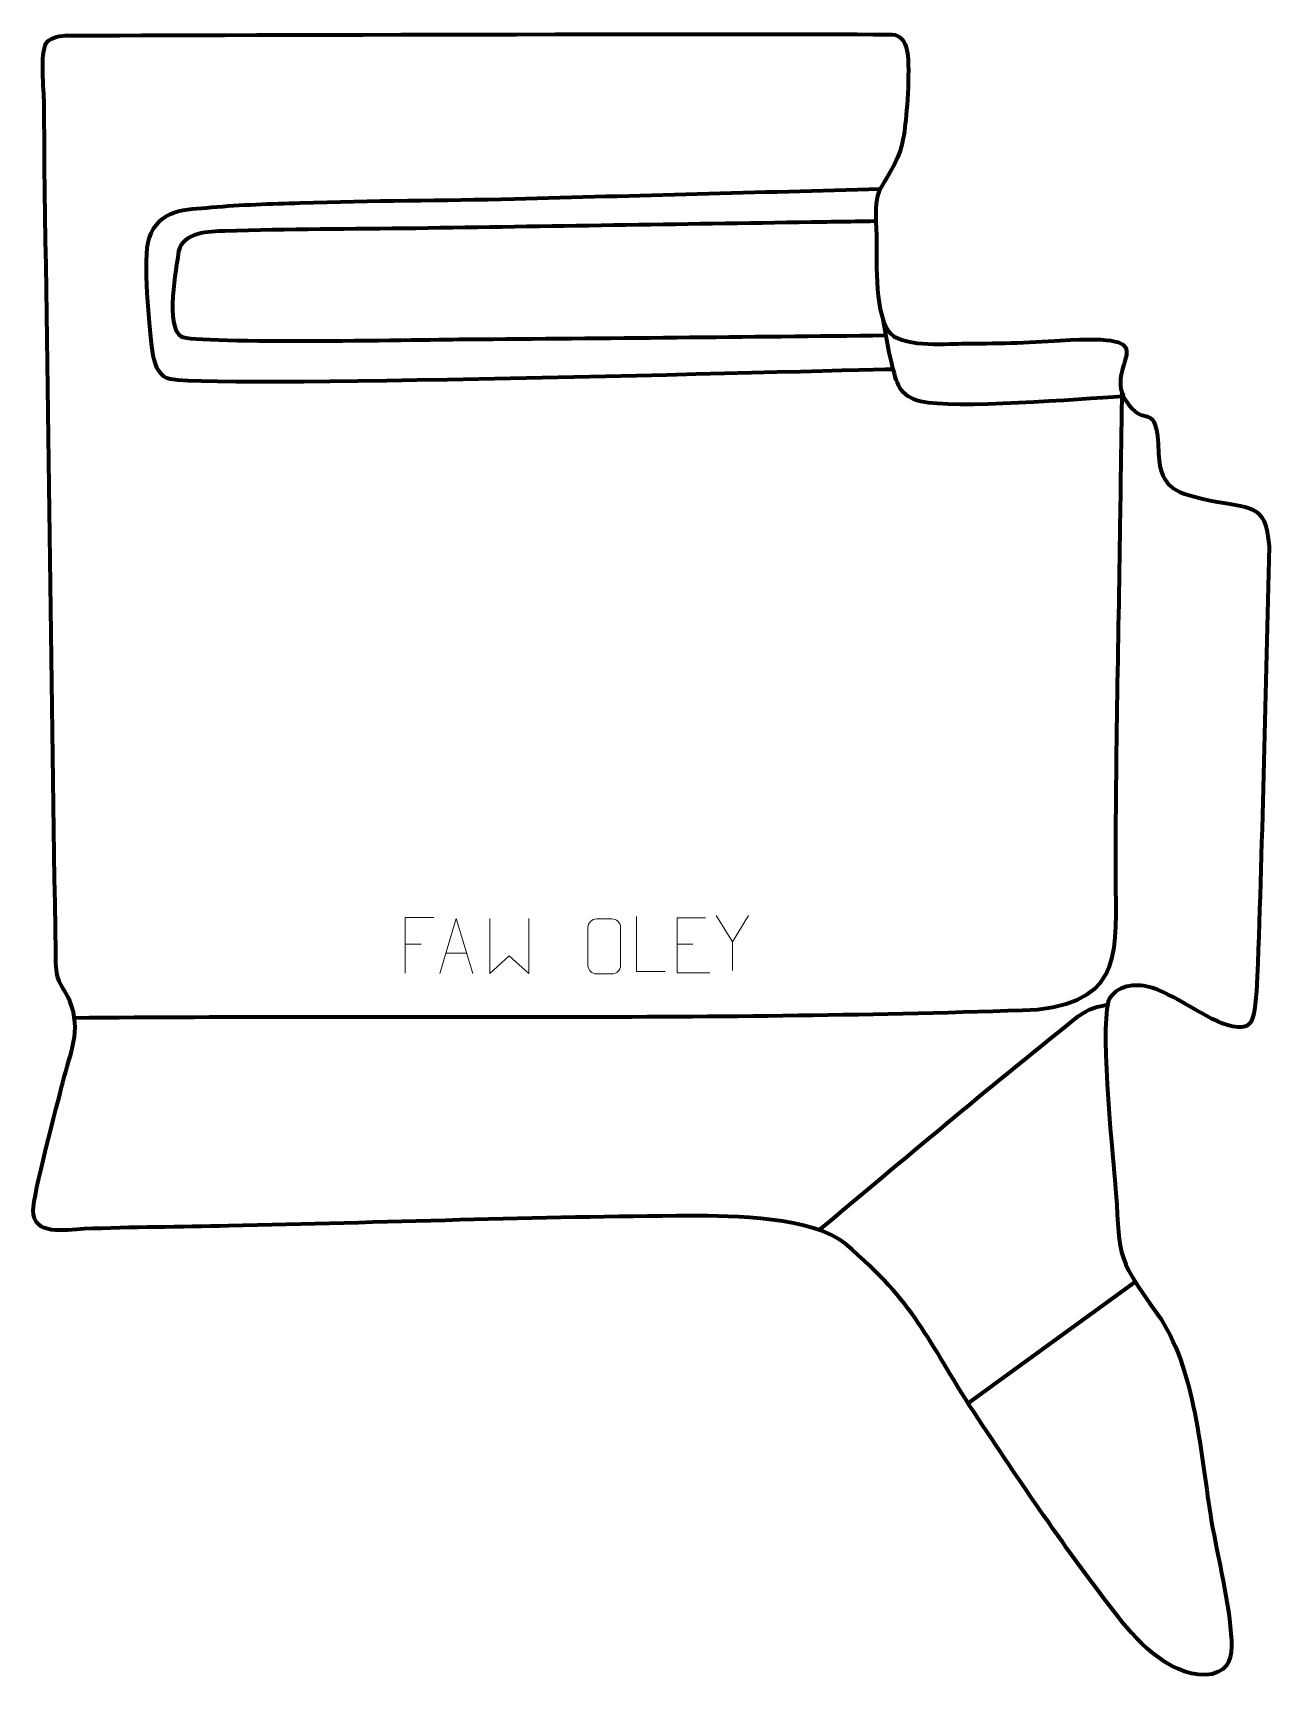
# Model space of a CAD drawing. Header units: millimetres. Extents: x 1133 to 1694, y -129 to 619.
import ezdxf

# ---------------------------------------------------------------- set-up
doc = ezdxf.new("R2010")
doc.units = ezdxf.units.MM
doc.header["$MEASUREMENT"] = 0
doc.layers.add('layer 2', color=7, linetype='Continuous')
doc.layers.add('layer 3', color=7, linetype='Continuous')

msp = doc.modelspace()

# ---------------------------------------------------------------- linework, layer by layer
at = {"layer": 'layer 2', "color": 140, "lineweight": 158}
for points, knots in [([(1523.7457, 466.1556), (1489.3479, 465.5752), (1203.785, 457.0218), (1193.4836, 462.1212), (1193.4836, 462.1212), (1189.424, 464.1307), (1187.7417, 469.0884), (1186.9933, 474.5601), (1186.9933, 474.5601), (1185.7014, 484.9834), (1182.487, 516.9681), (1185.4402, 525.6613), (1185.4402, 525.6613), (1190.0654, 539.2765), (1201.7265, 538.7613), (1213.8582, 539.8601), (1213.8582, 539.8601), (1227.2243, 541.0708), (1240.6849, 541.4108), (1254.0943, 541.8623), (1254.0943, 541.8623), (1286.6183, 542.9844), (1318.9514, 542.8782), (1351.3856, 543.7046), (1351.3856, 543.7046), (1406.7874, 545.2002), (1462.1891, 546.7033), (1517.5908, 548.2048)], [0, 0, 0, 0, 0.125, 0.125, 0.125, 0.125, 0.25, 0.25, 0.25, 0.25, 0.375, 0.375, 0.375, 0.375, 0.5, 0.5, 0.5, 0.5, 0.625, 0.625, 0.625, 0.625, 0.75, 0.75, 0.75, 0.75, 1, 1, 1, 1]), ([(1514.9266, 533.4651), (1505.431, 533.3192), (1495.9354, 533.1733), (1486.4398, 533.0274), (1486.4398, 533.0274), (1456.4536, 532.5667), (1426.4675, 532.106), (1396.4814, 531.6452), (1396.4814, 531.6452), (1366.4953, 531.1845), (1336.5091, 530.7238), (1306.523, 530.2631), (1306.523, 530.2631), (1277.7045, 529.8342), (1248.5733, 529.991), (1219.8043, 529.0504), (1219.8043, 529.0504), (1212.6948, 528.818), (1200.8327, 528.5109), (1198.878, 519.8442), (1198.878, 519.8442), (1197.7275, 512.2915), (1192.5531, 485.3813), (1200.0669, 481.1436), (1200.0669, 481.1436), (1206.4116, 477.5654), (1315.8191, 479.7909), (1329.7769, 479.8896), (1329.7769, 479.8896), (1393.2709, 480.3424), (1456.7749, 480.9627), (1520.2668, 481.693)], [0, 0, 0, 0, 0.11111111, 0.11111111, 0.11111111, 0.11111111, 0.22222222, 0.22222222, 0.22222222, 0.22222222, 0.33333333, 0.33333333, 0.33333333, 0.33333333, 0.44444444, 0.44444444, 0.44444444, 0.44444444, 0.55555556, 0.55555556, 0.55555556, 0.55555556, 0.66666667, 0.66666667, 0.66666667, 0.66666667, 0.77777778, 0.77777778, 0.77777778, 0.77777778, 1, 1, 1, 1]), ([(1627.4796, 453.8203), (1608.5689, 452.7837), (1551.1888, 447.8999), (1536.0183, 451.6057), (1536.0183, 451.6057), (1526.1516, 454.0159), (1525.0503, 460.0036), (1522.8304, 468.9765), (1522.8304, 468.9765), (1521.208, 475.5343), (1520.1137, 482.1578), (1518.8885, 488.7919)], [0, 0, 0, 0, 0.25, 0.25, 0.25, 0.25, 0.5, 0.5, 0.5, 0.5, 1, 1, 1, 1]), ([(1151.5005, 171.5324), (1296.0653, 172.7871), (1445.0446, 169.9856), (1589.0442, 175.2172), (1589.0442, 175.2172), (1628.9061, 179.7981), (1624.6117, 202.9942), (1624.6132, 235.6046), (1624.6132, 235.6046), (1624.6158, 290.794), (1625.9558, 345.9882), (1626.7447, 401.1709), (1626.7447, 401.1709), (1626.9951, 419.2137), (1627.246, 437.2565), (1627.5005, 455.2993)], [0, 0, 0, 0, 0.2, 0.2, 0.2, 0.2, 0.4, 0.4, 0.4, 0.4, 0.6, 0.6, 0.6, 0.6, 1, 1, 1, 1]), ([(1489.899, 75.0699), (1528.1363, 106.979), (1566.32, 139.2377), (1605.2006, 170.3478), (1605.2006, 170.3478), (1611.3718, 175.2857), (1613.5361, 176.0617), (1620.9167, 177.4879)], [0, 0, 0, 0, 0.33333333, 0.33333333, 0.33333333, 0.33333333, 1, 1, 1, 1])]:
    msp.add_open_spline(points, degree=3, knots=knots, dxfattribs=at)
msp.add_open_spline([(1557.5293, -3.6024), (1557.5293, -3.6024), (1633.4083, 51.4478), (1633.4083, 51.4478)], degree=3, dxfattribs=at)
at = {"layer": 'layer 3', "color": 242, "lineweight": 158}
msp.add_open_spline([(1147.4922, 617.9161), (1143.5499, 617.5797), (1140.1092, 616.65), (1138.7178, 614.4262), (1138.7178, 614.4262), (1135.8735, 609.8807), (1137.6632, 593.3642), (1137.7461, 586.9591), (1137.7461, 586.9591), (1137.87, 577.3807), (1137.8635, 567.8), (1137.9831, 558.2199), (1137.9831, 558.2199), (1139.6506, 439.1993), (1141.3062, 320.1798), (1143.0227, 201.1598), (1143.0227, 201.1598), (1143.2325, 186.6165), (1143.9027, 190.5823), (1149.4783, 178.9893), (1149.4783, 178.9893), (1154.8928, 165.4472), (1149.5695, 155.5264), (1146.2215, 142.1084), (1146.2215, 142.1084), (1143.8823, 132.7319), (1132.6806, 90.2856), (1132.7539, 84.0585), (1132.7539, 84.0585), (1132.8947, 72.09), (1147.1905, 75.1858), (1155.8714, 75.5196), (1155.8714, 75.5196), (1177.4656, 76.3502), (1199.8133, 76.4234), (1221.5023, 76.8792), (1221.5023, 76.8792), (1291.4452, 78.3741), (1361.6763, 81.1095), (1431.5978, 81.4932), (1431.5978, 81.4932), (1450.6351, 81.3928), (1487.0064, 81.089), (1501.8937, 68.7142), (1501.8937, 68.7142), (1534.1932, 41.0199), (1538.1028, 26.2217), (1560.2198, -7.7824), (1560.2198, -7.7824), (1580.5593, -38.6519), (1602.9809, -71.7164), (1625.6837, -100.7987), (1625.6837, -100.7987), (1635.3073, -113.1265), (1651.3245, -129.4989), (1668.4592, -126.792), (1668.4592, -126.792), (1676.3395, -124.6433), (1677.404, -119.0017), (1677.1183, -111.5272), (1677.1183, -111.5272), (1676.3031, -94.7762), (1671.0249, -74.0579), (1668.0251, -57.0566), (1668.0251, -57.0566), (1663.4042, -28.8198), (1660.6094, 13.5238), (1643.61, 36.731), (1643.61, 36.731), (1623.0589, 64.5946), (1627.0795, 64.0019), (1624.2039, 97.7895), (1624.2039, 97.7895), (1623.0436, 110.9855), (1616.7748, 172.901), (1622.0823, 180.7431), (1622.0823, 180.7431), (1626.1613, 186.7701), (1634.7348, 187.0557), (1641.0944, 185.1125), (1641.0944, 185.1125), (1653.5338, 181.3115), (1668.2779, 168.2457), (1680.0853, 167.2863), (1680.0853, 167.2863), (1682.7127, 167.0728), (1684.357, 167.4283), (1685.9256, 169.5493), (1685.9256, 169.5493), (1687.754, 172.7614), (1688.5504, 181.0401), (1688.8897, 190.2379), (1688.8897, 190.2379), (1691.259, 255.3047), (1692.8037, 320.6841), (1694.2441, 385.7877), (1694.2441, 385.7877), (1692.8521, 406.127), (1685.1398, 402.8158), (1667.4592, 406.637), (1667.4592, 406.637), (1653.0519, 409.797), (1644.7198, 411.2642), (1644.0834, 427.8868), (1644.0834, 427.8868), (1643.0646, 454.5016), (1637.6339, 437.59), (1628.7858, 452.6328), (1628.7858, 452.6328), (1618.8066, 469.5987), (1650.565, 482.6134), (1599.4142, 479.2976), (1599.4142, 479.2976), (1584.6034, 478.2262), (1569.5422, 477.9685), (1554.6913, 477.8964), (1554.6913, 477.8964), (1546.5507, 477.7709), (1526.3125, 476.2243), (1521.3003, 483.5274), (1521.3003, 483.5274), (1514.4213, 494.573), (1516.4035, 516.5569), (1515.7614, 529.8636), (1515.7614, 529.8636), (1514.8469, 551.3096), (1517.6701, 545.1165), (1525.4325, 562.4752), (1525.4325, 562.4752), (1527.1292, 566.2695), (1528.1645, 571.1436), (1528.8218, 576.3205), (1528.8218, 576.3205), (1529.7421, 583.5688), (1531.401, 605.0575), (1529.5279, 611.9787), (1529.5279, 611.9787), (1528.7291, 614.9306), (1527.195, 617.3672), (1524.328, 618.2227), (1524.328, 618.2227), (1521.461, 619.0782), (1147.4922, 617.9161), (1147.4922, 617.9161)], degree=3, knots=[0, 0, 0, 0, 0.02702703, 0.02702703, 0.02702703, 0.02702703, 0.05405405, 0.05405405, 0.05405405, 0.05405405, 0.08108108, 0.08108108, 0.08108108, 0.08108108, 0.10810811, 0.10810811, 0.10810811, 0.10810811, 0.13513514, 0.13513514, 0.13513514, 0.13513514, 0.16216216, 0.16216216, 0.16216216, 0.16216216, 0.18918919, 0.18918919, 0.18918919, 0.18918919, 0.21621622, 0.21621622, 0.21621622, 0.21621622, 0.24324324, 0.24324324, 0.24324324, 0.24324324, 0.27027027, 0.27027027, 0.27027027, 0.27027027, 0.2972973, 0.2972973, 0.2972973, 0.2972973, 0.32432432, 0.32432432, 0.32432432, 0.32432432, 0.35135135, 0.35135135, 0.35135135, 0.35135135, 0.37837838, 0.37837838, 0.37837838, 0.37837838, 0.40540541, 0.40540541, 0.40540541, 0.40540541, 0.43243243, 0.43243243, 0.43243243, 0.43243243, 0.45945946, 0.45945946, 0.45945946, 0.45945946, 0.48648649, 0.48648649, 0.48648649, 0.48648649, 0.51351351, 0.51351351, 0.51351351, 0.51351351, 0.54054054, 0.54054054, 0.54054054, 0.54054054, 0.56756757, 0.56756757, 0.56756757, 0.56756757, 0.59459459, 0.59459459, 0.59459459, 0.59459459, 0.62162162, 0.62162162, 0.62162162, 0.62162162, 0.64864865, 0.64864865, 0.64864865, 0.64864865, 0.67567568, 0.67567568, 0.67567568, 0.67567568, 0.7027027, 0.7027027, 0.7027027, 0.7027027, 0.72972973, 0.72972973, 0.72972973, 0.72972973, 0.75675676, 0.75675676, 0.75675676, 0.75675676, 0.78378378, 0.78378378, 0.78378378, 0.78378378, 0.81081081, 0.81081081, 0.81081081, 0.81081081, 0.83783784, 0.83783784, 0.83783784, 0.83783784, 0.86486486, 0.86486486, 0.86486486, 0.86486486, 0.89189189, 0.89189189, 0.89189189, 0.89189189, 0.91891892, 0.91891892, 0.91891892, 0.91891892, 0.94594595, 0.94594595, 0.94594595, 0.94594595, 1, 1, 1, 1], dxfattribs=at)
at = {"layer": 'layer 3', "color": 250, "lineweight": 9}
for points, knots in [([(1419.8875, 192.4971), (1419.8875, 192.4971), (1406.9384, 192.4971), (1406.9384, 192.4971), (1406.9384, 192.4971), (1406.9384, 192.4971), (1406.9384, 217.4507), (1406.9384, 217.4507)], [0, 0, 0, 0, 0.33333333, 0.33333333, 0.33333333, 0.33333333, 1, 1, 1, 1]), ([(1457.777, 217.9309), (1457.777, 217.9309), (1450.4546, 206.0322), (1450.4546, 206.0322), (1450.4546, 206.0322), (1450.4546, 206.0322), (1450.4553, 192.9773), (1450.4553, 192.9773)], [0, 0, 0, 0, 0.33333333, 0.33333333, 0.33333333, 0.33333333, 1, 1, 1, 1]), ([(1314.8674, 217.058), (1314.8674, 217.058), (1301.8082, 217.058), (1301.8082, 217.058), (1301.8082, 217.058), (1301.8082, 217.058), (1301.8082, 191.7453), (1301.8082, 191.7453)], [0, 0, 0, 0, 0.33333333, 0.33333333, 0.33333333, 0.33333333, 1, 1, 1, 1]), ([(1317.5874, 191.6561), (1317.5874, 191.6561), (1324.9584, 216.6096), (1324.9584, 216.6096), (1324.9584, 216.6096), (1324.9584, 216.6096), (1332.5283, 191.6561), (1332.5283, 191.6561)], [0, 0, 0, 0, 0.33333333, 0.33333333, 0.33333333, 0.33333333, 1, 1, 1, 1]), ([(1340.2422, 216.6047), (1340.2422, 216.6047), (1340.2422, 191.6467), (1340.2422, 191.6467), (1340.2422, 191.6467), (1340.2422, 191.6467), (1349.0849, 199.7114), (1349.0849, 199.7114), (1349.0849, 199.7114), (1349.0849, 199.7114), (1357.9273, 191.6473), (1357.9273, 191.6473), (1357.9273, 191.6473), (1357.9273, 191.6473), (1357.9273, 216.6047), (1357.9273, 216.6047)], [0, 0, 0, 0, 0.2, 0.2, 0.2, 0.2, 0.4, 0.4, 0.4, 0.4, 0.6, 0.6, 0.6, 0.6, 1, 1, 1, 1]), ([(1388.7267, 216.392), (1391.0524, 216.392), (1393.3785, 216.392), (1395.7046, 216.392), (1395.7046, 216.392), (1397.6512, 216.4276), (1399.6426, 214.936), (1399.6693, 212.4984), (1399.6693, 212.4984), (1399.6689, 206.7515), (1399.6689, 201.0042), (1399.6693, 195.2565), (1399.6693, 195.2565), (1399.5295, 192.9331), (1397.8523, 191.4535), (1395.7046, 191.4427), (1395.7046, 191.4427), (1393.3727, 191.4431), (1391.0408, 191.4431), (1388.7093, 191.4427), (1388.7093, 191.4427), (1386.7843, 191.3373), (1384.8122, 193.2218), (1384.8234, 195.2391), (1384.8234, 195.2391), (1384.8237, 201.0092), (1384.8237, 206.7789), (1384.8234, 212.5482), (1384.8234, 212.5482), (1384.8276, 214.6863), (1386.5743, 216.4055), (1388.7267, 216.392)], [0, 0, 0, 0, 0.11111111, 0.11111111, 0.11111111, 0.11111111, 0.22222222, 0.22222222, 0.22222222, 0.22222222, 0.33333333, 0.33333333, 0.33333333, 0.33333333, 0.44444444, 0.44444444, 0.44444444, 0.44444444, 0.55555556, 0.55555556, 0.55555556, 0.55555556, 0.66666667, 0.66666667, 0.66666667, 0.66666667, 0.77777778, 0.77777778, 0.77777778, 0.77777778, 1, 1, 1, 1]), ([(1438.1688, 216.8536), (1438.1688, 216.8536), (1425.2949, 216.8536), (1425.2949, 216.8536), (1425.2949, 216.8536), (1425.2949, 216.8536), (1425.2949, 191.9), (1425.2949, 191.9), (1425.2949, 191.9), (1425.2949, 191.9), (1440.1607, 191.9), (1440.1607, 191.9)], [0, 0, 0, 0, 0.25, 0.25, 0.25, 0.25, 0.5, 0.5, 0.5, 0.5, 1, 1, 1, 1])]:
    msp.add_open_spline(points, degree=3, knots=knots, dxfattribs=at)
for points in [[(1450.4546, 206.0322), (1450.4546, 206.0322), (1443.1337, 217.9309), (1443.1337, 217.9309)], [(1301.8082, 205.0074), (1301.8082, 205.0074), (1309.0795, 205.0074), (1309.0795, 205.0074)], [(1425.2949, 204.9739), (1425.2949, 204.9739), (1432.463, 204.9739), (1432.463, 204.9739)], [(1320.31, 200.9055), (1320.31, 200.9055), (1329.8057, 200.9055), (1329.8057, 200.9055)]]:
    msp.add_open_spline(points, degree=3, dxfattribs=at)

doc.saveas('drawing.dxf')
